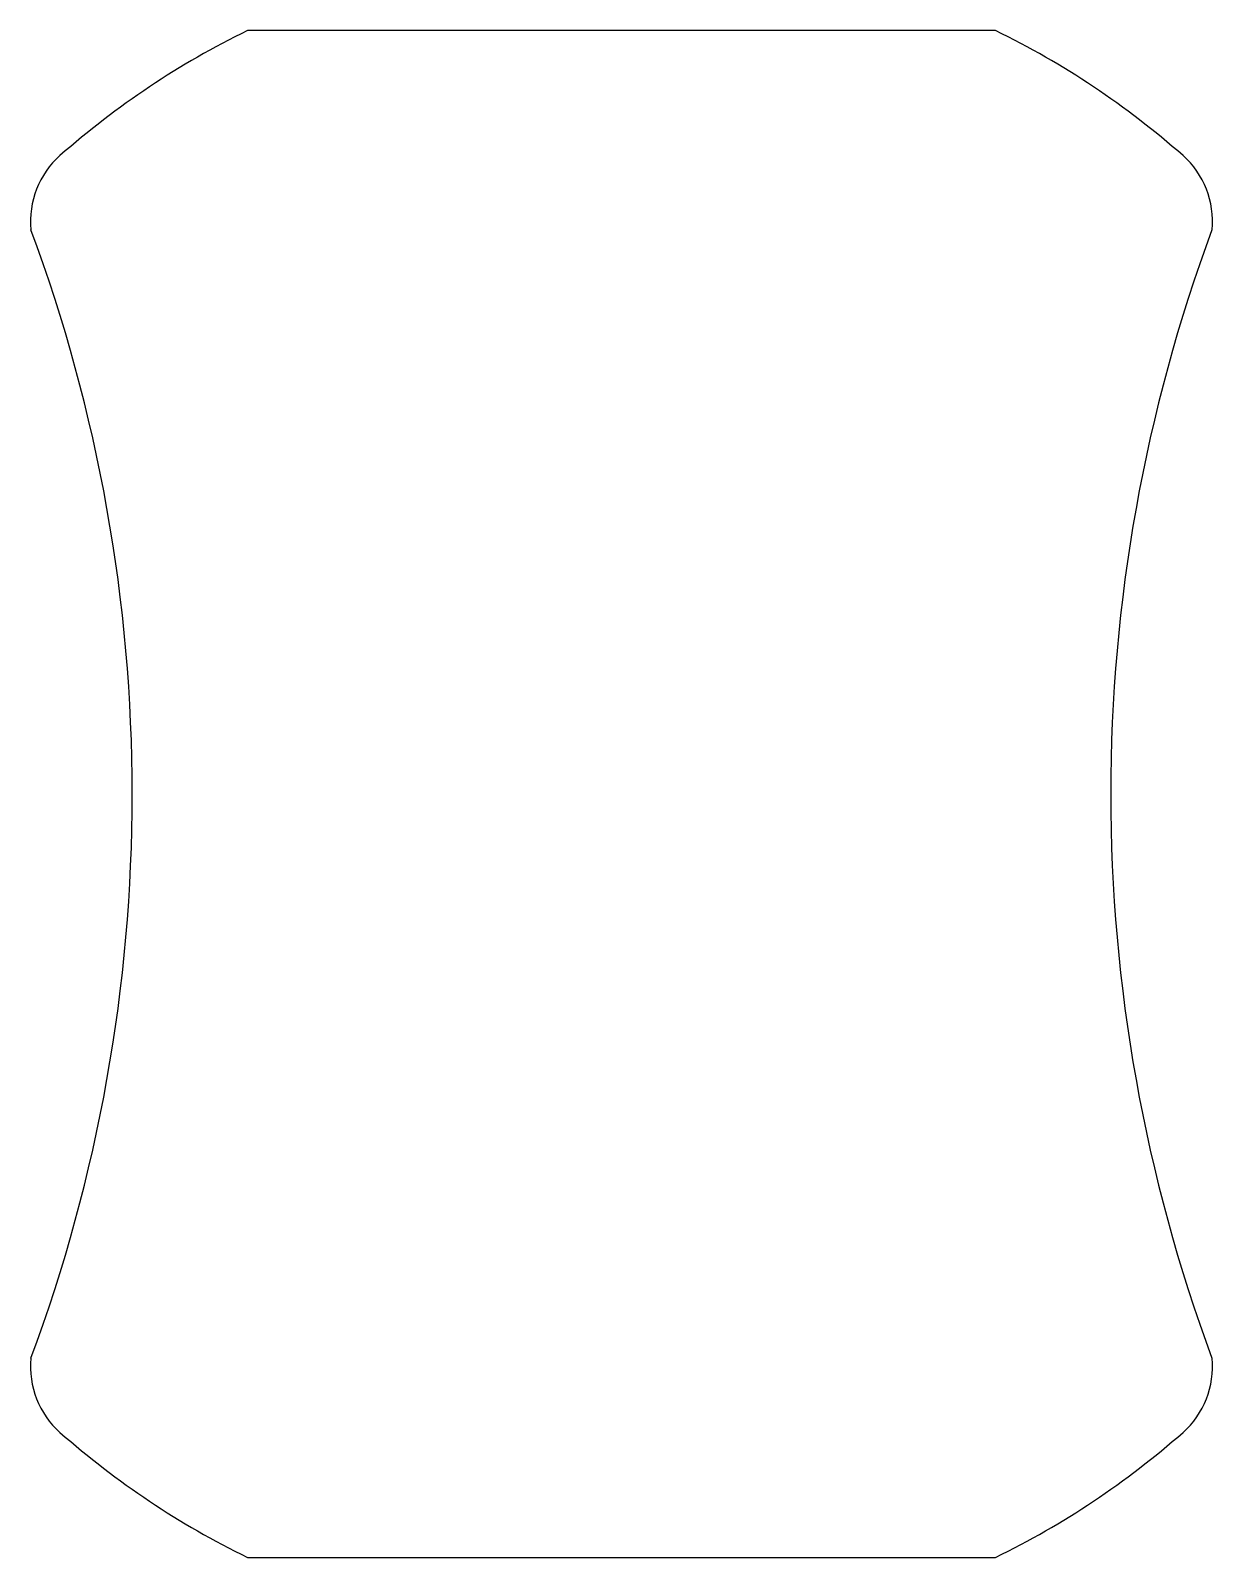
# Model space of a CAD drawing. Extents: x 667.04 to 673.86, y 765.73 to 774.53.
import ezdxf

# ---------------------------------------------------------------- set-up
doc = ezdxf.new("R2010")
doc.units = 0
doc.layers.get('0').update_dxf_attribs({"linetype": 'CONTINUOUS'})

msp = doc.modelspace()

# ---------------------------------------------------------------- linework, layer by layer
for p, q in [((672.6055, 774.5309), (668.2927, 774.5309)), ((668.2927, 765.7309), (672.6055, 765.7309))]:
    msp.add_line(p, q)
for centre, radius, start, end in [((670.4491, 770.1309), 4.9, 116.10891, 131.33794), ((670.4491, 770.1309), 4.9, 48.66206, 63.89109), ((667.5429, 773.4345), 0.5, 131.33794, 185.88725), ((673.3553, 773.4345), 0.5, 354.11275, 48.66206), ((658.2741, 770.1309), 9.355, 339.65572, 20.34428), ((682.624, 770.1309), 9.355, 159.65572, 200.34428), ((667.5429, 766.8273), 0.5, 174.11275, 228.66206), ((673.3553, 766.8273), 0.5, 311.33794, 5.88725), ((670.4491, 770.1309), 4.9, 228.66206, 243.89109), ((670.4491, 770.1309), 4.9, 296.10891, 311.33794)]:
    msp.add_arc(centre, radius, start, end)

doc.saveas('drawing.dxf')
